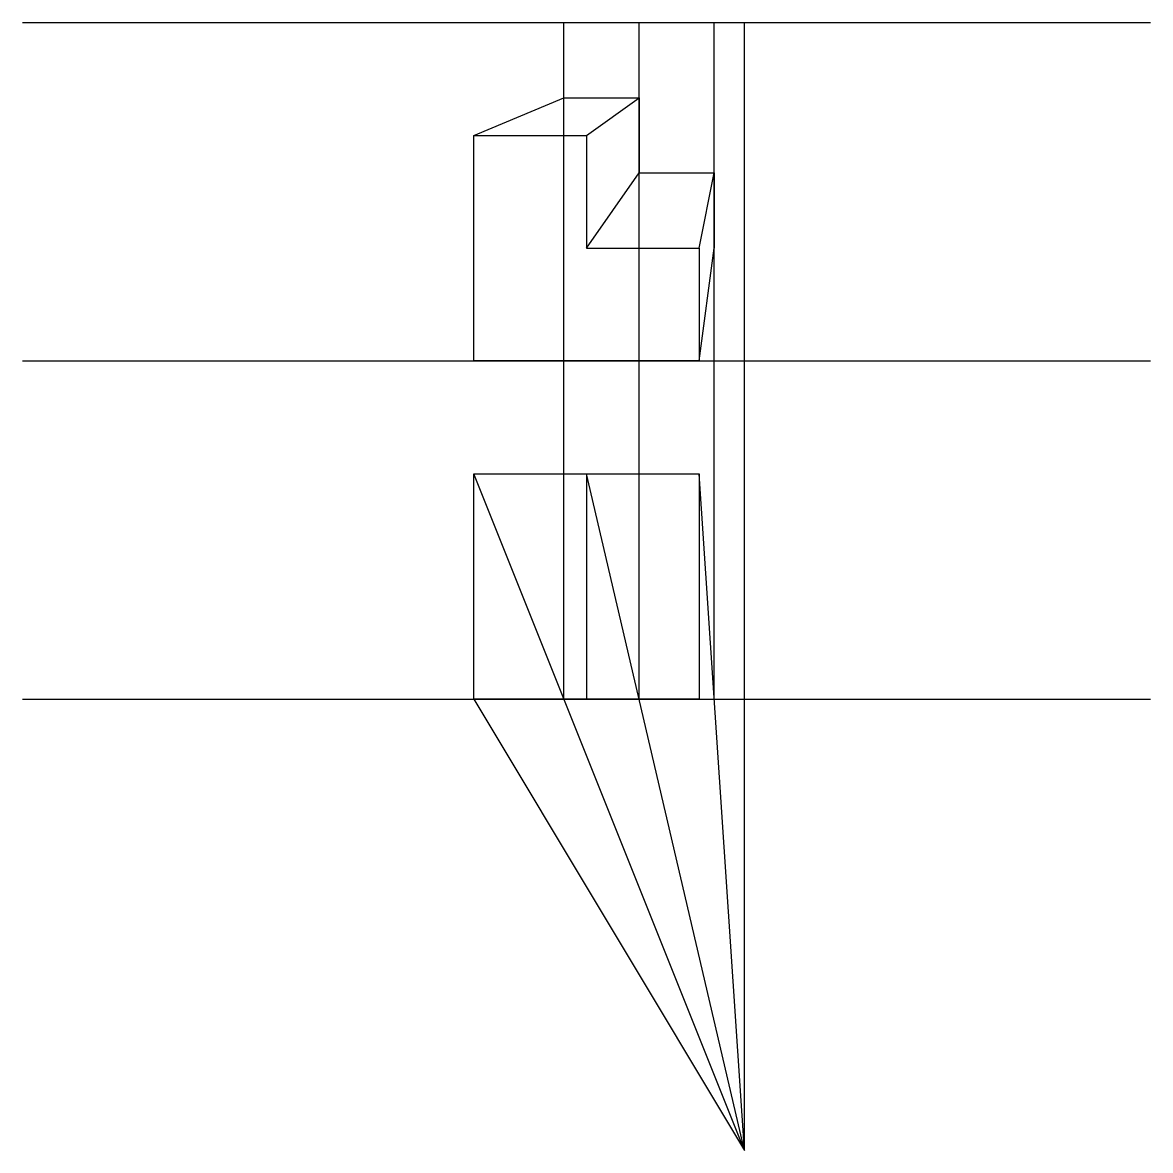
# Model space of a CAD drawing. Header units: inches. Extents: x 0 to 100, y -40 to 60.
import ezdxf

# ---------------------------------------------------------------- set-up
doc = ezdxf.new("R2010")
doc.units = ezdxf.units.IN
doc.header["$MEASUREMENT"] = 0
doc.layers.add('Matmenys', color=160, linetype='Continuous')
doc.layers.add('Pagrindinis', color=7, linetype='Continuous', lineweight=30)

msp = doc.modelspace()

# ---------------------------------------------------------------- linework, layer by layer
at = {"layer": 'Matmenys'}
for p, q in [((0, 60), (100, 60)), ((48, 0), (48, 60)), ((54.67, 0), (54.67, 60)), ((61.33, 0), (61.33, 60)), ((64, -40), (64, 60)), ((0, 30), (100, 30)), ((64, -40), (40, 20)), ((64, -40), (50, 20)), ((64, -40), (60, 20)), ((0, 0), (100, 0)), ((40, 0), (64, -40))]:
    msp.add_line(p, q, dxfattribs=at)
at = {"layer": 'Pagrindinis'}
for p, q in [((40, 50), (48, 53.33)), ((48, 53.33), (54.67, 53.33)), ((50, 50), (54.67, 53.33)), ((54.67, 53.33), (54.67, 46.67)), ((40, 30), (40, 50)), ((40, 50), (50, 50)), ((50, 50), (50, 40)), ((50, 40), (54.67, 46.67)), ((54.67, 46.67), (61.33, 46.67)), ((60, 40), (61.33, 46.67)), ((61.33, 46.67), (61.33, 40)), ((50, 40), (60, 40)), ((60, 40), (60, 30)), ((60, 30), (61.33, 40)), ((60, 30), (40, 30)), ((40, 0), (40, 20)), ((40, 20), (60, 20)), ((50, 20), (50, 0)), ((60, 20), (60, 0)), ((60, 0), (40, 0))]:
    msp.add_line(p, q, dxfattribs=at)

doc.saveas('drawing.dxf')
